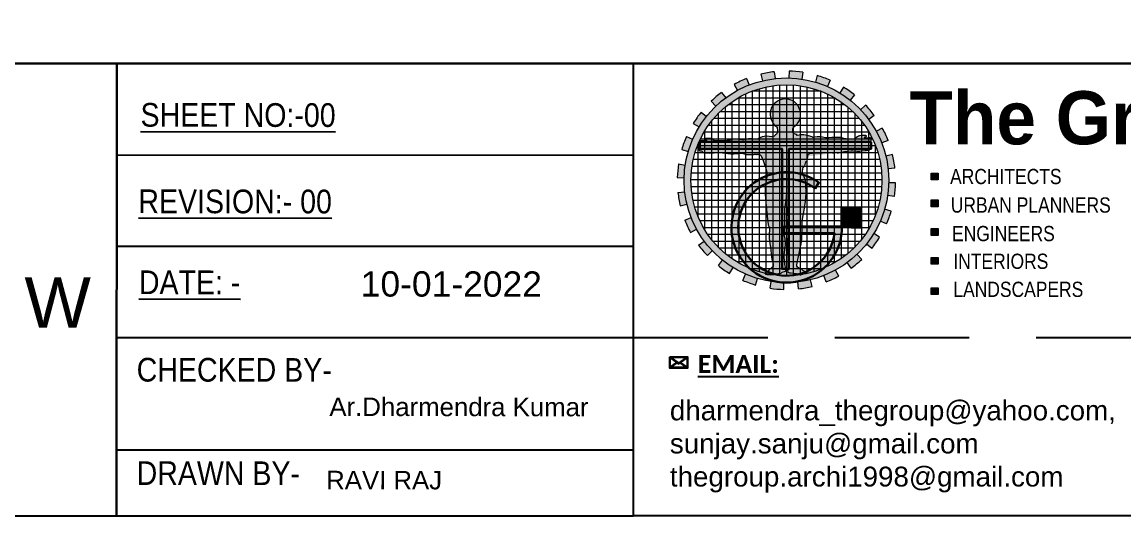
# Model space of a CAD drawing. Header units: inches. Extents: x -13956017 to 293115509, y -946740 to -305538.
# Drawn here: x 1218197.1 to 1218689.6, y -918231.7 to -918010.9 of the extents above; entities that cross this region are included whole.
import ezdxf
from ezdxf.enums import TextEntityAlignment as Align

# ---------------------------------------------------------------- set-up
doc = ezdxf.new("R2010")
doc.units = ezdxf.units.IN
doc.header["$LTSCALE"] = 6
doc.linetypes.add('DASHED', pattern=[0.75, 0.5, -0.25])
for name, color, linetype, lineweight in [('plan', 7, 'Continuous', 5), ('wall', 7, 'Continuous', 30), ('wall high', 7, 'Continuous', 30)]:
    doc.layers.add(name, color=color, linetype=linetype, lineweight=lineweight)
doc.layers.add('S_text', color=7, linetype='Continuous')
doc.layers.add('WAL', color=7, linetype='Continuous')
doc.styles.add('ARI', font='arial.ttf')
doc.styles.add('IQ', font='ARIALN.TTF')
doc.styles.add('style1', font='arial.ttf')
doc.styles.add('style2', font='eurr____.ttf')
doc.styles.add('style4', font='arial.ttf')

# ---------------------------------------------------------------- blocks, each defined once
blk = doc.blocks.new('gdsgdfgdf')
at = {"layer": 'WAL', "lineweight": 0}
h = blk.add_hatch(color=84, dxfattribs=at)
h.dxf.hatch_style = 1
h.paths.add_polyline_path([(471499.5062040053, -182044.5009173773), (471502.5062040053, -182044.5009173773), (471502.5062040053, -182047.5009173773), (471499.5062040053, -182047.5009173773)])
h = blk.add_hatch(color=1, dxfattribs=at)
h.dxf.hatch_style = 1
h.paths.add_polyline_path([(471502.5062040053, -182044.5009173773), (471505.5062040053, -182044.5009173773), (471505.5062040053, -182047.5009173773), (471502.5062040053, -182047.5009173773)])
h = blk.add_hatch(color=2, dxfattribs=at)
h.dxf.hatch_style = 1
h.paths.add_polyline_path([(471502.5062040053, -182050.5009173773), (471499.5062040053, -182050.5009173773), (471499.5062040053, -182047.5009173773), (471502.5062040053, -182047.5009173773)])
h = blk.add_hatch(color=5, dxfattribs=at)
h.dxf.hatch_style = 1
h.paths.add_polyline_path([(471505.5062040053, -182047.5009173773), (471502.5062040053, -182047.5009173773), (471502.5062040053, -182050.5009173773), (471505.5062040053, -182050.5009173773)])
at = {"layer": 'WAL', "color": 84, "lineweight": 0}
blk.add_lwpolyline([(471499.5062040053, -182044.5009173773), (471502.5062040053, -182044.5009173773), (471502.5062040053, -182047.5009173773), (471499.5062040053, -182047.5009173773)], close=True, dxfattribs=at)
at = {"layer": 'WAL', "color": 1, "lineweight": 0}
blk.add_lwpolyline([(471502.5062040053, -182044.5009173773), (471505.5062040053, -182044.5009173773), (471505.5062040053, -182047.5009173773), (471502.5062040053, -182047.5009173773)], close=True, dxfattribs=at)
at = {"layer": 'WAL', "color": 2, "lineweight": 0}
blk.add_lwpolyline([(471502.5062040053, -182050.5009173773), (471499.5062040053, -182050.5009173773), (471499.5062040053, -182047.5009173773), (471502.5062040053, -182047.5009173773)], close=True, dxfattribs=at)
at = {"layer": 'WAL', "color": 5, "lineweight": 0}
blk.add_lwpolyline([(471505.5062040053, -182047.5009173773), (471502.5062040053, -182047.5009173773), (471502.5062040053, -182050.5009173773), (471505.5062040053, -182050.5009173773)], close=True, dxfattribs=at)
blk = doc.blocks.new('dfdsfgdfgh')
at = {"lineweight": 30}
h = blk.add_hatch(color=253, dxfattribs=at)
h.dxf.hatch_style = 1
h.paths.add_polyline_path([(471581.9476676994, -182072.4226424598), (471582.5840225473, -182072.3437486701), (471583.0385856601, -182072.3437486701), (471584.0092027306, -182072.3985571833), (471584.8194744643, -182072.4134472526), (471585.3080502243, -182072.3141136235), (471586.1782629655, -182072.2904636231), (471586.4855077529, -182072.2307219809), (471587.0168506468, -182072.1463328307), (471587.2809094252, -182072.0643376989), (471587.4625754979, -182071.8068718967), (471587.6472993577, -182069.9911779514), (471587.6959726287, -182069.6861582374), (471587.6959726287, -182069.239673797), (471587.6272771343, -182069.1335571157), (471587.509992144, -182069.0706234489), (471587.1283970502, -182069.0706234489), (471586.8010462645, -182069.13529822), (471586.2332070077, -182069.1791557721), (471586.0022606218, -182069.1252674284), (471586.0167965572, -182068.8636898754), (471586.3563370406, -182068.7763857699), (471586.404371672, -182068.7503509356), (471586.4435783688, -182068.6925317628), (471586.4435783688, -182068.6030281185), (471586.4064660468, -182068.5314433397), (471586.3289741782, -182068.4939189141), (471586.2056992758, -182068.4763446423), (471586.0471969887, -182068.4763446423), (471585.9204035366, -182068.5009558774), (471585.2102010323, -182068.5090266215), (471584.7217928222, -182068.5408924579), (471584.4653156808, -182068.6585439554), (471584.1888582034, -182068.8414687286), (471583.8360398198, -182069.0909363327), (471583.5906219481, -182069.3369583008), (471583.3576427214, -182069.3905150957), (471583.1276803653, -182069.3905150957), (471582.758860958, -182069.3989122967), (471582.1212494852, -182069.3989122967), (471581.3217847256, -182069.312165401), (471580.7779174702, -182069.2079893256), (471579.9303658646, -182069.0335705725), (471579.25363147, -182068.9581045819), (471578.4310448123, -182068.9581045819), (471577.7354191568, -182069.0115709939), (471576.9992244136, -182069.0681555824), (471576.1569726235, -182069.0812877129), (471575.3744723001, -182068.9142505167), (471574.7067856048, -182068.8315299247), (471574.056440333, -182068.8315299247), (471573.2935852455, -182068.9326409311), (471573.0235539349, -182069.0119734044), (471572.8083604852, -182068.8630874406), (471571.8372826522, -182068.5508131253), (471570.6908637586, -182068.2934380057), (471569.9306056958, -182068.2999852834), (471569.5537857767, -182068.4431004316), (471569.0812110404, -182068.5009558774), (471568.7247484446, -182068.4143359373), (471569.0404510259, -182068.2634402291), (471568.5503254285, -182068.1460970521), (471568.1089568771, -182067.9484635747), (471568.0097253978, -182067.7544755345), (471567.9548527773, -182067.4634934741), (471567.8822538059, -182066.9715744782), (471567.9365120577, -182066.8002847046, 0.08860094477620148), (471568.1939744616, -182066.2927341696, 3.276365322811492), (471563.9054679094, -182066.316844041, 0.0264193261622608), (471563.9658563627, -182066.476734274), (471564.1002722927, -182067.4924505301), (471563.9834331025, -182067.8425463949), (471563.8272765153, -182068.1202343983), (471563.586674735, -182068.346088275), (471563.2591145118, -182068.5667188387), (471563.3445927226, -182068.6732345231), (471562.9986246111, -182068.7662719658), (471562.4914281925, -182068.8482155078), (471561.9886944586, -182068.7569163498), (471561.4022342478, -182068.6504120119), (471560.7193776501, -182068.7381632053), (471560.1797829192, -182068.8234410442), (471559.5631989697, -182069.0851689246), (471559.0138485796, -182069.4197425674), (471558.4235658505, -182069.3875044361), (471557.6615904004, -182069.3116575789), (471556.7520034124, -182069.3116575789), (471556.1174497269, -182069.3955570436), (471555.5730379339, -182069.5570807428), (471555.0663248879, -182069.60886046), (471554.3956641803, -182069.5024898676), (471553.6770434479, -182069.3885125432), (471553.0426142661, -182069.3885125432), (471552.5874647284, -182069.4906648674), (471552.0005245071, -182069.6223958762), (471551.2372507674, -182069.7937026228), (471550.8294464973, -182069.8321208167), (471550.0912631453, -182069.8302890299), (471549.4006827534, -182069.8285753688), (471548.2557907978, -182069.8499612823), (471548.025078602, -182069.6659904456), (471547.8217148061, -182069.4341877959), (471547.6298281843, -182069.333312564), (471547.395048766, -182069.2702700782), (471546.9016978314, -182069.2702700782), (471546.1518697553, -182069.2702700782), (471545.9706225576, -182069.2384586513), (471545.8917484016, -182069.2542918187), (471545.8429494681, -182069.2888055847), (471545.8226340323, -182069.333457656), (471545.8226340323, -182069.3740652871), (471545.8610867541, -182069.4593612625), (471546.0976385308, -182069.6408675525), (471546.1477228932, -182069.6674232294), (471546.1728294672, -182069.7468658255), (471546.0320296276, -182069.7688425564), (471545.9562132588, -182069.7592120731), (471545.5473075173, -182069.7390261448), (471544.727024672, -182069.8146553639), (471544.4367443207, -182069.9364963937), (471544.2474966113, -182070.2065489292), (471544.1843721539, -182070.4838379295), (471544.2830590958, -182072.2664009244), (471544.489396904, -182072.3324540697), (471544.9999865468, -182072.4251427356), (471545.1474913625, -182072.5811236677), (471545.2113697948, -182072.721971753), (471545.2991659876, -182072.7884239014), (471545.5200387571, -182072.8575239793), (471545.8393471434, -182072.8575239793), (471546.9158139178, -182072.9370525467), (471547.2654069641, -182072.8946856747), (471547.7028578116, -182072.8416713936), (471548.0995126833, -182072.8416713936), (471548.9494937637, -182072.7734250131), (471550.1689225639, -182072.8752796161), (471551.5104459352, -182072.9873323497), (471552.3275946996, -182073.0755972961), (471553.0335246794, -182073.1106188841), (471553.642108117, -182073.0663114063), (471554.1885527083, -182073.0265279024), (471554.6857350941, -182072.9732530075), (471555.0225943415, -182072.9732530075), (471556.2402219793, -182073.235778894), (471556.860115041, -182073.2587397073), (471558.0922776401, -182073.2388076901), (471558.1570609745, -182073.1763818454), (471558.5919672603, -182073.1549213371), (471559.2725250081, -182073.1993426587), (471559.6584764015, -182073.3492408592), (471559.9159169554, -182073.6130181645), (471560.1926257578, -182074.2263765726), (471560.3982095909, -182074.5651106837), (471560.7682856231, -182075.781344601), (471561.0536651373, -182076.4536675215), (471561.3580615749, -182077.7638949198), (471561.3703346113, -182078.827328796), (471561.0769545854, -182080.4198407491), (471560.9659527194, -182081.8038554593), (471560.9758381686, -182083.3859570594), (471561.1332094932, -182085.382731673), (471561.4906355015, -182088.8123263274), (471561.7017484842, -182091.0399604927), (471562.0506713307, -182091.8283361585), (471562.0506713307, -182092.4462105559), (471561.9823109362, -182093.1852186595), (471561.9506858763, -182094.3895006211), (471562.1465936978, -182095.759060538), (471562.2675263419, -182096.6044811078), (471562.387865678, -182097.5757578095), (471562.4736978691, -182098.2685222054), (471562.534471916, -182098.8775960228), (471562.534471916, -182099.1364946086), (471562.6582913559, -182099.6401997173), (471562.839329116, -182100.3809670617), (471562.9779767297, -182101.0218566819), (471562.9779767297, -182101.530243601), (471562.8917722618, -182101.6103680804), (471562.6966184152, -182101.6915833426), (471561.8966928932, -182102.4099158323), (471561.5834163064, -182102.7645388831), (471561.4193010948, -182102.8405489688), (471561.1862390639, -182102.8904424896), (471561.0707552359, -182102.9692274603), (471560.9944781046, -182103.0782822552), (471560.9615545323, -182103.1783594809), (471560.9609681073, -182103.2850383939), (471561.0495182751, -182103.4045035417), (471561.2121674243, -182103.4714091027), (471561.4442241553, -182103.5144107522), (471561.8078914005, -182103.5144107522), (471562.3104156969, -182103.5867391277), (471562.6356302202, -182103.5132681525), (471563.1350548419, -182103.5132681525), (471563.5106181361, -182103.3663262021), (471564.9470826789, -182103.1497944881), (471565.1967324649, -182102.9208958361), (471565.4786768979, -182102.8498892681), (471565.834973033, -182102.7601575237), (471566.0678664246, -182102.6644616574), (471566.1608147795, -182102.5159236946), (471566.1649197542, -182102.1406794395), (471566.0722646118, -182101.6947572307), (471565.9107045375, -182100.9733778084), (471565.8068654335, -182099.994677676), (471565.7087649165, -182099.2154428079), (471565.7087649165, -182098.5727576738), (471565.9367166728, -182097.2731683869), (471566.0665260247, -182095.9770794452), (471565.9653677205, -182094.5101083686), (471565.7309234022, -182093.5745912508), (471565.6936016427, -182092.8597409697), (471565.6938948552, -182092.1700460188), (471565.7958071344, -182091.3869118025), (471565.8798485886, -182090.7411040659), (471565.9400676726, -182090.0771479373), (471565.9400676726, -182089.52737611), (471565.8752258279, -182088.0734270428), (471565.8940333138, -182087.0589435892), (471566.0601172377, -182085.9189192592), (471566.1798211936, -182085.097253809), (471566.3388761812, -182083.4281987481), (471566.2879852191, -182084.0402676922), (471566.22706379, -182084.7729737219), (471566.1798211936, -182085.097253809), (471566.3361558401, -182086.2838257074), (471566.4549804807, -182087.1856985966), (471566.6731826375, -182088.3291517406), (471566.7339195076, -182089.2935421718), (471566.6992785479, -182089.9085510017), (471566.6639107544, -182090.5364638959), (471566.6320392147, -182091.1023049841), (471566.6453693399, -182091.724305175), (471566.7299401954, -182092.3857978632), (471566.7854830159, -182093.0155153973), (471566.7369354073, -182094.0449977392), (471566.5893657569, -182095.1147431186), (471566.4962917395, -182096.5633781903), (471566.5316447866, -182097.2570087624), (471566.6937075109, -182098.2996582058), (471566.8463874359, -182099.5653866408), (471566.7753043542, -182100.3928646079), (471566.7168294089, -182101.4377992507), (471566.7077956287, -182102.2033507582), (471566.6786280121, -182102.3133026788), (471566.6237972791, -182102.4150303263), (471566.6096811927, -182102.6981955537), (471566.6987340105, -182102.8667743527), (471567.0578355186, -182103.0646798777), (471567.4819045339, -182103.1071737051), (471568.7585522902, -182103.2541156556), (471569.0824264137, -182103.4935537733), (471569.4165629738, -182103.5571040812), (471569.5839035226, -182103.5571040812), (471569.7648993953, -182103.6280178094), (471569.9578332045, -182103.6351817283), (471570.1319176402, -182103.5627445338), (471570.3277416867, -182103.4214974453), (471570.6106079511, -182103.3092143529), (471570.8825834663, -182103.0882936051), (471570.958734935, -182102.9361646147), (471570.9006788648, -182102.7514624642), (471570.5657464422, -182102.6256676766), (471570.4541952711, -182102.5837709986), (471570.3868449444, -182102.3988525653), (471570.3065466135, -182102.2682697409), (471569.9016201841, -182102.1949257212), (471569.6080726081, -182102.0190379113), (471569.1327332971, -182101.6889535496), (471568.9666074857, -182101.4515829932), (471568.9408047877, -182101.0693017748), (471569.0256688558, -182100.6896322129), (471569.2794651975, -182099.3963907022), (471569.4859249364, -182098.3443570016), (471569.7118619576, -182097.1930751011), (471570.0333563608, -182095.7795729233), (471570.1905601355, -182094.6094782707), (471570.2743770161, -182091.7872751148), (471570.28685949, -182090.3147542682), (471570.4674364878, -182089.0895427817), (471570.6507492731, -182087.8457690285), (471571.0706164384, -182085.1310151425), (471571.2896042704, -182083.0136509178), (471571.1594598186, -182080.7895896437), (471571.1023155547, -182079.8130413344), (471570.769194013, -182078.8943794491), (471570.4595545311, -182078.0404749288), (471570.3533349471, -182077.4705994031), (471570.5130519715, -182076.4564786796), (471570.9134126637, -182076.1658928823), (471571.1841315541, -182075.110094474), (471571.545746312, -182074.8366836069), (471571.6746341389, -182073.8838824014), (471571.7312660536, -182073.4652318757), (471571.8672328481, -182073.2147179723), (471572.1280695043, -182073.0286430035), (471572.5478627799, -182072.9550213803), (471572.8869001772, -182072.9550213803), (471573.9032165065, -182072.8859394389), (471574.2804127772, -182072.8859394389), (471575.2893987946, -182072.8859394389), (471575.7344534456, -182072.7709177344), (471576.1290755508, -182072.8095666231), (471576.7364442511, -182072.7914119832), (471577.2275427776, -182072.7767327334), (471577.4947336015, -182072.7454359471), (471577.8761192578, -182072.8205754807), (471578.2990154232, -182072.8205754807), (471578.6605882935, -182072.7702285472), (471579.0838614464, -182072.8191789699), (471579.4648701152, -182072.8191789699), (471579.8902376429, -182072.7826883251), (471580.3156051705, -182072.691461713), (471580.5983876599, -182072.6271315355), (471580.9281679292, -182072.5521098349), (471581.2730276797, -182072.5353608284), (471581.6221599635, -182072.5353608284)])
at = {"layer": 'WAL', "lineweight": 20}
for points in [[(471563.9658563627, -182066.476734274), (471564.0786433822, -182067.3290113015), (471564.0786433822, -182067.5572591966), (471563.9834331025, -182067.8425463949), (471563.8272765153, -182068.1202343983), (471563.586674735, -182068.346088275), (471563.2591145118, -182068.5667188387), (471563.3445927226, -182068.6732345231), (471562.9986246111, -182068.7662719658), (471562.4914281925, -182068.8482155078), (471561.9886944586, -182068.7569163498), (471561.4022342478, -182068.6504120119), (471560.7193776501, -182068.7381632053), (471560.1797829192, -182068.8234410442), (471559.5631989697, -182069.0851689246), (471559.1575185654, -182069.3322425103), (471558.9349702962, -182069.4154346513), (471558.4235658505, -182069.3875044361), (471557.6615904004, -182069.3116575789), (471556.7520034124, -182069.3116575789), (471556.1174497269, -182069.3955570436), (471555.5730379339, -182069.5570807428), (471555.0663248879, -182069.60886046), (471554.3956641803, -182069.5024898676), (471553.6770434479, -182069.3885125432), (471553.0426142661, -182069.3885125432), (471552.5874647284, -182069.4906648674), (471552.0005245071, -182069.6223958762), (471551.3563555834, -182069.7669711141), (471551.1601901702, -182069.8009623039), (471550.8294464973, -182069.8321208167), (471550.0912631453, -182069.8302890299), (471549.4006827534, -182069.8285753688), (471548.3991758338, -182069.8472829335), (471548.2129021366, -182069.8157616906), (471548.025078602, -182069.6659904456), (471547.8217148061, -182069.4341877959), (471547.6298281843, -182069.333312564), (471547.395048766, -182069.2702700782), (471546.9016978314, -182069.2702700782), (471546.1518697553, -182069.2702700782), (471545.9706225576, -182069.2384586513), (471545.8917484016, -182069.2542918187), (471545.8429494681, -182069.2888055847), (471545.8226340323, -182069.333457656), (471545.8226340323, -182069.3740652871), (471545.8610867541, -182069.4593612625), (471545.9732195824, -182069.5454008346), (471546.0976385308, -182069.6408675525), (471546.1477228932, -182069.6674232294), (471546.1592838422, -182069.7040045568), (471546.1503199179, -182069.7283981538), (471546.1284546448, -182069.748293898), (471546.0937299101, -182069.7592120731), (471546.0320296276, -182069.7688425564), (471545.9562132588, -182069.7592120731), (471545.5473075173, -182069.7390261448), (471544.727024672, -182069.8146553639), (471544.4367443207, -182069.9364963937), (471544.2474966113, -182070.2065489292), (471544.1843721539, -182070.4838379295), (471544.2830590958, -182072.2664009244), (471544.489396904, -182072.3324540697), (471544.8095011527, -182072.3905634266), (471545.0117758737, -182072.4376095163), (471545.1474913625, -182072.5811236677), (471545.2113697948, -182072.721971753), (471545.2991659876, -182072.7884239014), (471545.5200387571, -182072.8575239793), (471545.8393471434, -182072.8575239793), (471546.9158139178, -182072.9370525467), (471547.2654069641, -182072.8946856747), (471547.7028578116, -182072.8416713936), (471548.0995126833, -182072.8416713936), (471548.9494937637, -182072.7734250131), (471550.1689225639, -182072.8752796161), (471551.5104459352, -182072.9873323497), (471552.3275946996, -182073.0755972961), (471553.0335246794, -182073.1106188841), (471553.642108117, -182073.0663114063), (471554.1885527083, -182073.0265279024), (471554.6857350941, -182072.9732530075), (471555.0225943415, -182072.9732530075), (471556.2402219793, -182073.235778894), (471556.860115041, -182073.2587397073), (471558.0922776401, -182073.2388076901), (471558.1570609745, -182073.1763818454), (471558.5919672603, -182073.1549213371), (471559.2725250081, -182073.1993426587), (471559.6584764015, -182073.3492408592), (471559.9159169554, -182073.6130181645), (471560.1926257578, -182074.2263765726), (471560.3982095909, -182074.5651106837), (471560.7682856231, -182075.781344601), (471561.0536651373, -182076.4536675215), (471561.3580615749, -182077.7638949198)], [(471561.3580615749, -182078.8939487277), (471561.3580615749, -182077.7638949198), (471561.3703346113, -182078.827328796), (471561.0769545854, -182080.4198407491), (471560.9659527194, -182081.8038554593), (471560.9758381686, -182083.3859570594), (471561.1332094932, -182085.382731673), (471561.4906355015, -182088.8123263274), (471561.7017484842, -182091.0399604927), (471562.0506713307, -182091.8283361585), (471562.0506713307, -182092.4462105559), (471561.9823109362, -182093.1852186595), (471561.9506858763, -182094.3895006211), (471562.1465936978, -182095.759060538), (471562.2675263419, -182096.6044811078), (471562.387865678, -182097.5757578095), (471562.4736978691, -182098.2685222054), (471562.534471916, -182098.8775960228), (471562.534471916, -182099.1364946086), (471562.6582913559, -182099.6401997173), (471562.839329116, -182100.3809670617), (471562.9779767297, -182101.0218566819), (471562.9779767297, -182101.3152146243), (471562.9591692438, -182101.5477245977), (471562.8917722618, -182101.6103680804), (471562.6966184152, -182101.6915833426), (471561.8966928932, -182102.4099158323), (471561.5834163064, -182102.7645388831), (471561.4193010948, -182102.8405489688), (471561.1862390639, -182102.8904424896), (471561.0707552359, -182102.9692274603), (471560.9944781046, -182103.0782822552), (471560.9615545323, -182103.1783594809), (471560.9609681073, -182103.2850383939), (471561.0495182751, -182103.4045035417), (471561.2121674243, -182103.4714091027), (471561.4442241553, -182103.5144107522), (471561.8078914005, -182103.5144107522), (471562.3104156969, -182103.5867391277), (471562.6356302202, -182103.5132681525), (471563.1350548419, -182103.5132681525), (471563.5106181361, -182103.3663262021), (471564.9470826789, -182103.1497944881), (471565.1967324649, -182102.9208958361), (471565.4786768979, -182102.8498892681), (471565.834973033, -182102.7601575237), (471566.0678664246, -182102.6644616574), (471566.1608147795, -182102.5159236946), (471566.1649197542, -182102.1406794395), (471566.0722646118, -182101.6947572307), (471565.9107045375, -182100.9733778084), (471565.8068654335, -182099.994677676), (471565.7087649165, -182099.2154428079), (471565.7087649165, -182098.5727576738), (471565.9367166728, -182097.2731683869), (471566.0665260247, -182095.9770794452), (471565.9653677205, -182094.5101083686), (471565.7309234022, -182093.5745912508), (471565.6936016427, -182092.8597409697), (471565.6938948552, -182092.1700460188), (471565.7958071344, -182091.3869118025), (471565.8798485886, -182090.7411040659), (471565.9400676726, -182090.0771479373), (471565.9400676726, -182089.52737611), (471565.8752258279, -182088.0734270428), (471565.8940333138, -182087.0589435892), (471566.0601172377, -182085.9189192592), (471566.22706379, -182084.7729737219), (471566.2879852191, -182084.0402676922), (471566.3388761812, -182083.4281987481), (471566.1798211936, -182085.097253809), (471566.3361558401, -182086.2838257074), (471566.4549804807, -182087.1856985966), (471566.6731826375, -182088.3291517406), (471566.7339195076, -182089.2935421718), (471566.6992785479, -182089.9085510017), (471566.6639107544, -182090.5364638959), (471566.6320392147, -182091.1023049841), (471566.6453693399, -182091.724305175), (471566.7299401954, -182092.3857978632), (471566.7854830159, -182093.0155153973), (471566.7369354073, -182094.0449977392), (471566.5893657569, -182095.1147431186), (471566.4962917395, -182096.5633781903), (471566.5316447866, -182097.2570087624), (471566.6937075109, -182098.2996582058), (471566.8463874359, -182099.5653866408), (471566.7753043542, -182100.3928646079), (471566.7168294089, -182101.4377992507), (471566.7097923096, -182102.0341456186), (471566.7032997476, -182102.2202986894), (471566.6786280121, -182102.3133026788), (471566.6237972791, -182102.4150303263), (471566.6096811927, -182102.6981955537), (471566.6987340105, -182102.8667743527), (471567.0578355186, -182103.0646798777), (471567.4819045339, -182103.1071737051), (471568.7585522902, -182103.2541156556), (471569.0824264137, -182103.4935537733), (471569.4165629738, -182103.5571040812), (471569.5839035226, -182103.5571040812), (471569.7648993953, -182103.6280178094), (471569.9578332045, -182103.6351817283), (471570.1319176402, -182103.5627445338), (471570.3277416867, -182103.4214974453), (471570.6106079511, -182103.3092143529), (471570.8825834663, -182103.0882936051), (471570.958734935, -182102.9361646147), (471570.9006788648, -182102.7514624642), (471570.5657464422, -182102.6256676766), (471570.4541952711, -182102.5837709986), (471570.3868449444, -182102.3988525653), (471570.3065466135, -182102.2682697409), (471569.9016201841, -182102.1949257212), (471569.6080726081, -182102.0190379113), (471569.1327332971, -182101.6889535496), (471568.9666074857, -182101.4515829932), (471568.9408047877, -182101.0693017748), (471569.0256688558, -182100.6896322129), (471569.2794651975, -182099.3963907022), (471569.4859249364, -182098.3443570016), (471569.7118619576, -182097.1930751011), (471570.0333563608, -182095.7795729233), (471570.1905601355, -182094.6094782707), (471570.2743770161, -182091.7872751148), (471570.28685949, -182090.3147542682), (471570.4674364878, -182089.0895427817), (471570.6507492731, -182087.8457690285), (471571.0706164384, -182085.1310151425), (471571.2896042704, -182083.0136509178), (471571.1594598186, -182080.7895896437), (471571.1023155547, -182079.8130413344), (471570.769194013, -182078.8943794491), (471570.4595545311, -182078.0404749288), (471570.3533349471, -182077.4705994031), (471570.5130519715, -182076.4564786796), (471570.9134126637, -182076.1658928823), (471571.1841315541, -182075.110094474), (471571.545746312, -182074.8366836069), (471571.6746341389, -182073.8838824014), (471571.7312660536, -182073.4652318757), (471571.8672328481, -182073.2147179723), (471572.0099854365, -182073.1128815058), (471572.2139356573, -182073.0135841497), (471572.5478627799, -182072.9550213803), (471572.8869001772, -182072.9550213803), (471573.9032165065, -182072.8859394389), (471574.2804127772, -182072.8859394389), (471575.2893987946, -182072.8859394389), (471575.7344534456, -182072.7709177344), (471576.1290755508, -182072.8095666231), (471576.7364442511, -182072.7914119832), (471577.2275427776, -182072.7767327334), (471577.4947336015, -182072.7454359471), (471577.8761192578, -182072.8205754807), (471578.2990154232, -182072.8205754807), (471578.6605882935, -182072.7702285472), (471579.0838614464, -182072.8191789699), (471579.4648701152, -182072.8191789699), (471579.8902376429, -182072.7826883251), (471580.3156051705, -182072.691461713), (471580.5983876599, -182072.6271315355), (471580.9281679292, -182072.5521098349), (471581.2730276797, -182072.5353608284), (471581.6221599635, -182072.5353608284), (471581.9476676994, -182072.4226424598), (471582.5840225473, -182072.3437486701), (471583.0385856601, -182072.3437486701), (471584.0092027306, -182072.3985571833), (471584.8194744643, -182072.4134472526), (471585.3080502243, -182072.3141136235), (471586.1782629655, -182072.2904636231), (471586.4855077529, -182072.2307219809), (471587.0168506468, -182072.1463328307), (471587.2809094252, -182072.0643376989), (471587.4625754979, -182071.8068718967), (471587.6472993577, -182069.9911779514), (471587.6959726287, -182069.6861582374), (471587.6959726287, -182069.239673797), (471587.6272771343, -182069.1335571157), (471587.509992144, -182069.0706234489), (471587.3367035707, -182069.0706234489), (471587.1283970502, -182069.0706234489), (471586.8010462645, -182069.13529822), (471586.4387194192, -182069.1632828447), (471586.1569422298, -182069.1613603754), (471586.0342118648, -182069.1327228365), (471586.0055189296, -182069.0666334181), (471586.0096239043, -182068.9927634399), (471586.0364737896, -182068.9251505552), (471586.1042058716, -182068.8412148175), (471586.1858864899, -182068.8202127466), (471586.3399905898, -182068.7852455681), (471586.404371672, -182068.7503509356), (471586.4435783688, -182068.6925317628), (471586.4435783688, -182068.6030281185), (471586.4064660468, -182068.5314433397), (471586.3289741782, -182068.4939189141), (471586.2056992758, -182068.4763446423), (471586.0471969887, -182068.4763446423), (471585.9204035366, -182068.5009558774), (471585.2102010323, -182068.5090266215), (471584.7217928222, -182068.5408924579), (471584.4653156808, -182068.6585439554), (471584.1888582034, -182068.8414687286), (471583.8360398198, -182069.0909363327), (471583.6468339977, -182069.2806078851), (471583.52766407, -182069.3514309309), (471583.3576427214, -182069.3905150957), (471583.1276803653, -182069.3905150957), (471582.758860958, -182069.3989122967), (471582.1212494852, -182069.3989122967), (471581.3217847256, -182069.312165401), (471580.7779174702, -182069.2079893256), (471579.9303658646, -182069.0335705725), (471579.25363147, -182068.9581045819), (471578.4310448123, -182068.9581045819), (471577.7354191568, -182069.0115709939), (471576.9992244136, -182069.0681555824), (471576.1569726235, -182069.0812877129), (471575.3744723001, -182068.9142505167), (471574.7067856048, -182068.8315299247), (471574.056440333, -182068.8315299247), (471573.2935852455, -182068.9326409311), (471573.121720847, -182068.9831329565), (471572.9413951743, -182068.9551301953), (471572.8083604852, -182068.8630874406), (471571.8372826522, -182068.5508131253), (471570.6908637586, -182068.2934380057), (471569.9306056958, -182068.2999852834), (471569.5537857767, -182068.4431004316), (471569.0812110404, -182068.5009558774), (471568.7247484446, -182068.4143359373), (471569.0404510259, -182068.2634402291), (471568.5503254285, -182068.1460970521), (471568.1089568771, -182067.9484635747), (471568.0097253978, -182067.7544755345), (471567.9548527773, -182067.4634934741), (471567.9034987065, -182067.1155265201), (471567.8947023322, -182066.9322752898), (471567.9365120577, -182066.8002847046)]]:
    blk.add_lwpolyline(points, dxfattribs=at)
for centre, radius, start, end in [((471566.0318126801, -182063.1193410591), 3.839969713847999, 304.2681957979038, 236.3760281540242), ((471565.4476105452, -182065.825745985), 1.618450249428861, 197.6641684300503, 203.7176238412362), ((471566.6443605596, -182065.825745985), 1.618450249428861, 322.9764563705274, 343.2294115502353), ((471566.6443605596, -182065.825745985), 1.618450249428861, 0, 1.388026431714661)]:
    blk.add_arc(centre, radius, start, end, dxfattribs=at)
blk = doc.blocks.new('SGFDSFHG')
at = {"layer": 'WAL', "lineweight": 30}
h = blk.add_hatch(color=7, dxfattribs=at)
h.dxf.hatch_style = 1
edge = h.paths.add_edge_path()
edge.add_line((471450.7017692081, -182084.9907851693), (471442.2502040053, -182084.9907851693))
edge.add_line((471442.2502040053, -182084.9907851693), (471442.2502040053, -182086.0075851693))
edge.add_line((471442.2502040053, -182086.0075851693), (471449.6342735454, -182086.0075851693))
edge.add_arc((471442.6074838855, -182085.1418145879), 7.079924549287327, 53.80292544137927, 352.97598879250586, ccw=False)
edge.add_line((471446.7886357363, -182079.4283829725), (471447.3463375932, -182078.577910254))
edge.add_arc((471442.6067395571, -182085.142101923), 8.096443775555326, 54.16927181912426, 361.0708795598626)
at = {"layer": 'WAL', "color": 0, "lineweight": 30}
blk.add_lwpolyline([(471450.7017692081, -182084.9907851693), (471442.2502040053, -182084.9907851693), (471442.2502040053, -182086.0075851693), (471449.6342735454, -182086.0075851693, -3.678902449736991), (471446.7886357363, -182079.4283829725), (471447.3463375932, -182078.577910254, 4.23869067050233)], format="xyb", close=True, dxfattribs=at)
blk = doc.blocks.new('SDSDFSD')
at = {"layer": 'WAL', "lineweight": 0}
h = blk.add_hatch(color=253, dxfattribs=at)
h.dxf.hatch_style = 1
h.paths.add_polyline_path([(171607.8177025075, -83493.25996127565, 0.03128057732856385), (171604.8554043142, -83493.78229437202), (171605.2086320909, -83495.24422485953, -0.03128057732857552), (171607.9857866472, -83494.75453758163)])
h = blk.add_hatch(color=253, dxfattribs=at)
h.dxf.hatch_style = 1
h.paths.add_polyline_path([(171614.0985367566, -83493.37873049412, 0.03128057732856385), (171611.1019866732, -83493.11656633216), (171611.0648030524, -83494.6201048221, -0.03128057732857552), (171613.8740687556, -83494.865883724)])
h = blk.add_hatch(color=253, dxfattribs=at)
h.dxf.hatch_style = 1
h.paths.add_polyline_path([(171620.1346170326, -83495.11905227251, 0.03128057732856385), (171617.3080249954, -83494.09025690654), (171616.8829639797, -83495.53293973563, -0.03128057732857552), (171619.5328940145, -83496.49743539118)])
h = blk.add_hatch(color=253, dxfattribs=at)
h.dxf.hatch_style = 1
edge = h.paths.add_edge_path()
edge.add_arc((171610.5070487347, -83517.17318217603), 22.55997313320125, 0, 360)
edge = h.paths.add_edge_path(flags=17)
edge.add_arc((171610.5070487347, -83517.17318217603), 21.05597492426465, 0, 360)
h = blk.add_hatch(color=253, dxfattribs=at)
h.dxf.hatch_style = 1
h.paths.add_polyline_path([(171601.7201427601, -83494.77083854289, 0.03128057732856385), (171598.9939721831, -83496.0420727603), (171599.713539468, -83497.3627670985, -0.03128057732857552), (171602.2693243839, -83496.17098501972)])
h = blk.add_hatch(color=253, dxfattribs=at)
h.dxf.hatch_style = 1
h.paths.add_polyline_path([(171596.2213961341, -83497.80839850697, 0.03128057732856385), (171593.9171371933, -83499.74190133435), (171594.954006665, -83500.83135638673, -0.03128057732857552), (171597.1142494219, -83499.01869748607)])
h = blk.add_hatch(color=253, dxfattribs=at)
h.dxf.hatch_style = 1
h.paths.add_polyline_path([(171625.5145944399, -83498.36232655741, 0.03128057732856385), (171623.050588025, -83496.63701069153), (171622.26661682, -83497.92052140906, -0.03128057732857552), (171624.5766228339, -83499.53800503333)])
h = blk.add_hatch(color=253, dxfattribs=at)
h.dxf.hatch_style = 1
h.paths.add_polyline_path([(171629.8718324091, -83502.88752956624, 0.03128057732856385), (171627.9383295819, -83500.58327062549), (171626.8488745294, -83501.62014009713, -0.03128057732857552), (171628.66153343, -83503.78038285415)])
h = blk.add_hatch(color=253, dxfattribs=at)
h.dxf.hatch_style = 1
h.paths.add_polyline_path([(171591.6961931254, -83502.16563647613, 0.03128057732856385), (171589.9708772594, -83504.62964289103), (171591.254387977, -83505.41361409616, -0.03128057732857552), (171592.8718716013, -83503.10360808217)])
h = blk.add_hatch(color=253, dxfattribs=at)
h.dxf.hatch_style = 1
h.paths.add_polyline_path([(171632.9093923734, -83508.38627619213, 0.03128057732856385), (171631.6381581559, -83505.6601056153), (171630.3174638176, -83506.37967290016, -0.03128057732857552), (171631.5092458965, -83508.93545781597)])
h = blk.add_hatch(color=253, dxfattribs=at)
h.dxf.hatch_style = 1
h.paths.add_polyline_path([(171588.4529188404, -83507.54561388353, 0.03128057732856385), (171587.4241234744, -83510.37220592069), (171588.8668063035, -83510.79726693653, -0.03128057732857552), (171589.8313019591, -83508.14733690165)])
at = {"layer": 'WAL', "lineweight": 30}
h = blk.add_hatch(color=1, dxfattribs=at)
h.dxf.hatch_style = 1
h.paths.add_polyline_path([(171629.1847616785, -83508.71726446951), (171591.4006416979, -83508.71726446951), (171591.4006416979, -83510.22126267846), (171608.0406446548, -83512.22239572543), (171609.5446428641, -83538.43914832016), (171611.048641073, -83538.43914832016), (171612.5526392819, -83512.22239572543), (171629.1926422392, -83510.22126267846)])
at = {"layer": 'WAL', "lineweight": 0}
h = blk.add_hatch(color=253, dxfattribs=at)
h.dxf.hatch_style = 1
h.paths.add_polyline_path([(171634.4202696405, -83514.48383593967, 0.03128057732856385), (171633.8979365443, -83511.52153774636), (171632.4360060567, -83511.87476552303, -0.03128057732857552), (171632.9256933344, -83514.65192007928)])
h = blk.add_hatch(color=253, dxfattribs=at)
h.dxf.hatch_style = 1
h.paths.add_polyline_path([(171586.712597062, -83513.5816941596, 0.03128057732856385), (171586.4504329, -83516.57824424292), (171587.9539713899, -83516.61542786364, -0.03128057732857552), (171588.1997502919, -83513.8061621605)])
h = blk.add_hatch(color=253, dxfattribs=at)
h.dxf.hatch_style = 1
h.paths.add_polyline_path([(171634.301500422, -83520.76467018871, 0.03128057732856385), (171634.563664584, -83517.7681201054), (171633.0601260941, -83517.73093648473, -0.03128057732857552), (171632.8143471921, -83520.54020218784)])
h = blk.add_hatch(color=253, dxfattribs=at)
h.dxf.hatch_style = 1
h.paths.add_polyline_path([(171586.5938278435, -83519.86252840863, 0.03128057732856385), (171587.1161609399, -83522.82482660197), (171588.5780914275, -83522.47159882527, -0.03128057732857552), (171588.0884041496, -83519.69444426903)])
h = blk.add_hatch(color=253, dxfattribs=at)
h.dxf.hatch_style = 1
h.paths.add_polyline_path([(171588.1047051107, -83525.96008815616, 0.03128057732856385), (171589.3759393283, -83528.68625873301), (171590.6966336664, -83527.9666914482, -0.03128057732857552), (171589.5048515875, -83525.41090653234)])
h = blk.add_hatch(color=253, dxfattribs=at)
h.dxf.hatch_style = 1
h.paths.add_polyline_path([(171632.5611786436, -83526.80075046475, 0.03128057732856385), (171633.5899740095, -83523.97415842762), (171632.1472911805, -83523.54909741177, -0.03128057732857552), (171631.1827955249, -83526.19902744665)])
h = blk.add_hatch(color=253, dxfattribs=at)
h.dxf.hatch_style = 1
h.paths.add_polyline_path([(171629.3179043587, -83532.18072787218, 0.03128057732856385), (171631.0432202246, -83529.71672145728), (171629.759709507, -83528.93275025213, -0.03128057732857552), (171628.1422258828, -83531.24275626615)])
h = blk.add_hatch(color=253, dxfattribs=at)
h.dxf.hatch_style = 1
h.paths.add_polyline_path([(171591.1422650749, -83531.45883478205, 0.03128057732856385), (171593.0757679022, -83533.76309372288), (171594.1652229546, -83532.72622425121, -0.03128057732857552), (171592.352564054, -83530.56598149416)])
h = blk.add_hatch(color=253, dxfattribs=at)
h.dxf.hatch_style = 1
h.paths.add_polyline_path([(171595.4995030441, -83535.9840377909, 0.03128057732856385), (171597.963509459, -83537.70935365681), (171598.747480664, -83536.42584293926, -0.03128057732857552), (171596.4374746501, -83534.80835931496)])
h = blk.add_hatch(color=253, dxfattribs=at)
h.dxf.hatch_style = 1
h.paths.add_polyline_path([(171624.7927013499, -83536.53796584136, 0.03128057732856385), (171627.0969602908, -83534.604463014), (171626.0600908191, -83533.5150079616, -0.03128057732857552), (171623.8998480621, -83535.32766686223)])
h = blk.add_hatch(color=253, dxfattribs=at)
h.dxf.hatch_style = 1
h.paths.add_polyline_path([(171619.293954724, -83539.57552580546, 0.03128057732856385), (171622.0201253009, -83538.30429158807), (171621.3005580161, -83536.9835972498, -0.03128057732857552), (171618.7447731003, -83538.17537932859)])
h = blk.add_hatch(color=253, dxfattribs=at)
h.dxf.hatch_style = 1
h.paths.add_polyline_path([(171600.8794804514, -83539.22731207586, 0.03128057732856385), (171603.7060724886, -83540.25610744176), (171604.1311335044, -83538.81342461272, -0.03128057732857552), (171601.4812034696, -83537.84892895713)])
h = blk.add_hatch(color=253, dxfattribs=at)
h.dxf.hatch_style = 1
h.paths.add_polyline_path([(171606.9155607275, -83540.96763385418, 0.03128057732856385), (171609.9121108108, -83541.22979801615), (171609.9492944316, -83539.72625952623, -0.03128057732857552), (171607.1400287285, -83539.48048062432)])
h = blk.add_hatch(color=253, dxfattribs=at)
h.dxf.hatch_style = 1
h.paths.add_polyline_path([(171613.1963949765, -83541.08640307265, 0.03128057732856385), (171616.1586931699, -83540.56406997627), (171615.8054653931, -83539.10213948882, -0.03128057732857552), (171613.0283108368, -83539.59182676669)])
at = {"layer": 'WAL', "color": 18, "lineweight": 0}
for p, q in [((171604.8554043142, -83493.78229437213), (171605.2086320909, -83495.24422485962)), ((171607.8177025075, -83493.25996127573), (171607.9857866472, -83494.75453758177)), ((171611.1019866732, -83493.11656633226), (171611.0648030524, -83494.6201048222)), ((171614.0985367566, -83493.37873049425), (171613.8740687556, -83494.86588372411)), ((171617.3080249954, -83494.09025690665), (171616.8829639797, -83495.53293973571)), ((171598.9939721831, -83496.04207276039), (171599.713539468, -83497.36276709862)), ((171601.7201427601, -83494.77083854297), (171602.2693243839, -83496.17098501981)), ((171620.1346170326, -83495.11905227258), (171619.5328940145, -83496.49743539133)), ((171596.2213961341, -83497.80839850706), (171597.1142494219, -83499.01869748616)), ((171623.050588025, -83496.63701069163), (171622.26661682, -83497.92052140913)), ((171625.5145944399, -83498.36232655754), (171624.5766228339, -83499.53800503345)), ((171593.9171371933, -83499.74190133442), (171594.954006665, -83500.83135638681)), ((171627.9383295819, -83500.58327062556), (171626.8488745294, -83501.62014009722)), ((171591.6961931254, -83502.16563647627), (171592.8718716013, -83503.1036080823)), ((171629.8718324091, -83502.88752956639), (171628.66153343, -83503.78038285425)), ((171589.9708772594, -83504.62964289114), (171591.254387977, -83505.41361409627)), ((171631.6381581559, -83505.66010561542), (171630.3174638176, -83506.37967290025)), ((171588.4529188404, -83507.54561388363), (171589.8313019591, -83508.14733690178)), ((171632.9093923734, -83508.38627619225), (171631.5092458965, -83508.93545781607)), ((171587.4241234744, -83510.37220592082), (171588.8668063035, -83510.79726693663)), ((171633.8979365443, -83511.52153774645), (171632.4360060567, -83511.87476552316)), ((171586.712597062, -83513.58169415971), (171588.1997502919, -83513.80616216057)), ((171634.4202696405, -83514.48383593975), (171632.9256933344, -83514.65192007941)), ((171586.4504329, -83516.57824424304), (171587.9539713899, -83516.61542786373)), ((171634.563664584, -83517.76812010551), (171633.0601260941, -83517.7309364848)), ((171586.5938278435, -83519.86252840875), (171588.0884041496, -83519.69444426912)), ((171634.301500422, -83520.7646701888), (171632.8143471921, -83520.54020218793)), ((171587.1161609399, -83522.82482660207), (171588.5780914275, -83522.47159882537)), ((171588.1047051107, -83525.96008815625), (171589.5048515875, -83525.41090653246)), ((171633.5899740095, -83523.9741584277), (171632.1472911805, -83523.54909741187)), ((171589.3759393283, -83528.68625873316), (171590.6966336664, -83527.96669144828)), ((171632.5611786436, -83526.8007504649), (171631.1827955249, -83526.19902744675)), ((171631.0432202246, -83529.71672145743), (171629.759709507, -83528.93275025224)), ((171591.1422650749, -83531.45883478217), (171592.352564054, -83530.5659814943)), ((171593.0757679022, -83533.76309372298), (171594.1652229546, -83532.7262242513)), ((171629.3179043587, -83532.1807278723), (171628.1422258828, -83531.24275626623)), ((171595.4995030441, -83535.98403779099), (171596.4374746501, -83534.80835931507)), ((171624.7927013499, -83536.53796584146), (171623.8998480621, -83535.32766686237)), ((171627.0969602908, -83534.60446301408), (171626.0600908191, -83533.51500796169)), ((171597.963509459, -83537.70935365689), (171598.747480664, -83536.42584293935)), ((171622.0201253009, -83538.30429158814), (171621.3005580161, -83536.9835972499)), ((171600.8794804514, -83539.22731207596), (171601.4812034696, -83537.84892895725)), ((171603.7060724886, -83540.25610744192), (171604.1311335044, -83538.8134246128)), ((171606.9155607275, -83540.96763385428), (171607.1400287285, -83539.48048062445)), ((171609.9121108108, -83541.22979801627), (171609.9492944316, -83539.7262595263)), ((171613.1963949765, -83541.0864030728), (171613.0283108368, -83539.59182676676)), ((171616.1586931699, -83540.56406997642), (171615.8054653931, -83539.10213948892)), ((171619.293954724, -83539.57552580553), (171618.7447731003, -83538.17537932874))]:
    blk.add_line(p, q, dxfattribs=at)
at = {"layer": 'WAL', "color": 151, "lineweight": 20}
for p, q in [((171607.4990523174, -83496.33317167783), (171607.4990523176, -83538.01319268506)), ((171609.0030505263, -83496.17099016189), (171609.0030505264, -83538.17537420099)), ((171610.5070487352, -83496.11720725181), (171610.5070487353, -83538.22915711104)), ((171612.0110469442, -83496.170990162), (171612.0110469442, -83538.17537420089)), ((171613.515045153, -83496.33317167804), (171613.5150451532, -83538.01319268488)), ((171599.9790612726, -83498.93817298938), (171599.9790612729, -83535.40819137356)), ((171601.4830594816, -83498.14894242803), (171601.4830594817, -83536.1974219349)), ((171618.163086717, -83497.55841318844), (171602.8510107524, -83497.55841318847)), ((171602.9870576905, -83497.50585356438), (171602.9870576906, -83536.84051079852)), ((171604.4910558995, -83496.99492877729), (171604.4910558995, -83537.35143558565)), ((171605.9950541084, -83496.60631599507), (171605.9950541084, -83537.74004836782)), ((171615.0190433621, -83496.6063159953), (171615.0190433622, -83537.7400483676)), ((171616.523041571, -83496.99492877758), (171616.5230415711, -83537.3514355853)), ((171618.0270397799, -83497.50585356475), (171618.0270397799, -83536.8405107981)), ((171619.5310379888, -83498.14894242847), (171619.5310379888, -83536.19742193437)), ((171621.0350361977, -83498.93817298996), (171621.0350361978, -83535.4081913729)), ((171596.9710648548, -83501.04459821887), (171596.9710648549, -83533.30176614413)), ((171623.4519004091, -83500.5664096063), (171597.5621970602, -83500.5664096063)), ((171598.4750630637, -83499.89355831259), (171598.4750630638, -83534.45280605035)), ((171621.2473495612, -83499.06241139735), (171599.7667479084, -83499.06241139735)), ((171622.5390344068, -83499.89355831324), (171622.5390344069, -83534.45280604954)), ((171624.0430326157, -83501.04459821965), (171624.0430326158, -83533.30176614312)), ((171626.5827249962, -83503.57440602419), (171594.4313724734, -83503.57440602419)), ((171595.4670666458, -83502.43706943073), (171595.467066646, -83531.9092949323)), ((171625.1788000507, -83502.07040781522), (171595.8352974186, -83502.07040781522)), ((171625.5470308246, -83502.4370694317), (171625.5470308246, -83531.90929493113)), ((171627.7427798368, -83505.07840423312), (171593.2713176329, -83505.07840423312)), ((171593.9630684369, -83504.14817561173), (171593.9630684371, -83530.19818875122)), ((171627.0510290335, -83504.14817561294), (171627.0510290335, -83530.19818874988)), ((171629.5013763526, -83508.08640065098), (171591.5127211169, -83508.08640065098)), ((171628.7056603507, -83506.58240244201), (171592.3084371188, -83506.58240244201)), ((171592.459070228, -83506.32769685087), (171592.4590702282, -83528.01866751222)), ((171628.5550272423, -83506.3276968524), (171628.5550272424, -83528.01866749783)), ((171628.5550272424, -83506.32769685246), (171628.5550272425, -83528.01866751035)), ((171630.6664746142, -83511.09439706885), (171590.3476228553, -83511.09439706881)), ((171630.1502530898, -83509.5903988599), (171590.8638443798, -83509.5903988599)), ((171590.955072019, -83509.35817823106), (171590.9550720193, -83524.98818613232)), ((171630.0590254515, -83509.35817823344), (171630.0590254516, -83524.98818612922)), ((171631.0600389071, -83512.5983952778), (171589.9540585625, -83512.5983952778)), ((171631.504649736, -83515.60639169566), (171589.5094477333, -83515.60639169566)), ((171631.3378993422, -83514.10239348671), (171589.6761981274, -83514.10239348671)), ((171631.5629300358, -83517.11038990458), (171589.4511674337, -83517.11038990458)), ((171631.5136430732, -83518.61438811354), (171589.5004543964, -83518.61438811349)), ((171631.3560259952, -83520.11838632249), (171589.6580714744, -83520.11838632249)), ((171631.0875899979, -83521.62238453138), (171589.9265074715, -83521.62238453138)), ((171630.7039168916, -83523.12638274033), (171590.310180578, -83523.12638274033)), ((171630.1982718245, -83524.63038094925), (171590.8158256448, -83524.63038094925)), ((171629.5609467344, -83526.13437915822), (171591.4531507352, -83526.13437915822)), ((171628.7781671997, -83527.63837736717), (171592.2359302698, -83527.6383773672)), ((171627.830226553, -83529.14237557606), (171593.1838709166, -83529.14237557605)), ((171626.6881237377, -83530.64637378501), (171594.3259737319, -83530.64637378501)), ((171625.306976625, -83532.15037199395), (171595.7071208445, -83532.15037199395)), ((171623.6114190607, -83533.6543702029), (171597.4026784088, -83533.65437020287)), ((171621.4563480957, -83535.15836841185), (171599.5577493739, -83535.15836841185)), ((171618.4773542575, -83536.66236662077), (171602.5367432121, -83536.6623666208))]:
    blk.add_line(p, q, dxfattribs=at)
at = {"layer": 'WAL', "color": 0, "lineweight": 0}
for points in [[(171607.8177025075, -83493.25996127573, 0.03128057732856385), (171604.8554043142, -83493.78229437213, 0.03128057732856385)], [(171614.0985367566, -83493.37873049425, 0.03128057732856385), (171611.1019866732, -83493.11656633226, 0.03128057732856385)], [(171620.1346170326, -83495.11905227258, 0.03128057732856385), (171617.3080249954, -83494.09025690665, 0.03128057732856385)], [(171601.7201427601, -83494.77083854297, 0.03128057732856385), (171598.9939721831, -83496.04207276039, 0.03128057732856385)], [(171596.2213961341, -83497.80839850706, 0.03128057732856385), (171593.9171371933, -83499.74190133442, 0.03128057732856385)], [(171625.5145944399, -83498.36232655754, 0.03128057732856385), (171623.050588025, -83496.63701069163, 0.03128057732856385)], [(171629.8718324091, -83502.88752956639, 0.03128057732856385), (171627.9383295819, -83500.58327062556, 0.03128057732856385)], [(171591.6961931254, -83502.16563647627, 0.03128057732856385), (171589.9708772594, -83504.62964289114, 0.03128057732856385)], [(171632.9093923734, -83508.38627619225, 0.03128057732856385), (171631.6381581559, -83505.66010561542, 0.03128057732856385)], [(171588.4529188404, -83507.54561388363, 0.03128057732856385), (171587.4241234744, -83510.37220592082, 0.03128057732856385)], [(171634.4202696405, -83514.48383593975, 0.03128057732856385), (171633.8979365443, -83511.52153774645, 0.03128057732856385)], [(171586.712597062, -83513.58169415971, 0.03128057732856385), (171586.4504329, -83516.57824424304, 0.03128057732856385)], [(171634.301500422, -83520.7646701888, 0.03128057732856385), (171634.563664584, -83517.76812010551, 0.03128057732856385)], [(171586.5938278435, -83519.86252840875, 0.03128057732856385), (171587.1161609399, -83522.82482660207, 0.03128057732856385)], [(171632.5611786436, -83526.8007504649, 0.03128057732856385), (171633.5899740095, -83523.9741584277, 0.03128057732856385)], [(171588.1047051107, -83525.96008815625, 0.03128057732856385), (171589.3759393283, -83528.68625873316, 0.03128057732856385)], [(171629.3179043587, -83532.1807278723, 0.03128057732856385), (171631.0432202246, -83529.71672145743, 0.03128057732856385)], [(171591.1422650749, -83531.45883478217, 0.03128057732856385), (171593.0757679022, -83533.76309372298, 0.03128057732856385)], [(171624.7927013499, -83536.53796584146, 0.03128057732856385), (171627.0969602908, -83534.60446301408, 0.03128057732856385)], [(171595.4995030441, -83535.98403779099, 0.03128057732856385), (171597.963509459, -83537.70935365689, 0.03128057732856385)], [(171600.8794804514, -83539.22731207596, 0.03128057732856385), (171603.7060724886, -83540.25610744192, 0.03128057732856385)], [(171619.293954724, -83539.57552580553, 0.03128057732856385), (171622.0201253009, -83538.30429158814, 0.03128057732856385)], [(171606.9155607275, -83540.96763385428, 0.03128057732856385), (171609.9121108108, -83541.22979801627, 0.03128057732856385)], [(171613.1963949765, -83541.0864030728, 0.03128057732856385), (171616.1586931699, -83540.56406997642, 0.03128057732856385)]]:
    blk.add_lwpolyline(points, format="xyb", dxfattribs=at)
at = {"layer": 'WAL', "color": 1, "lineweight": 30}
blk.add_lwpolyline([(171629.1850122162, -83508.7650793666), (171629.1926422392, -83510.22126267856), (171611.0486410729, -83510.22126267856), (171611.048641073, -83536.70411451257), (171609.5446428641, -83536.70411451257), (171609.5446428639, -83510.22126267856), (171591.4006416979, -83510.22126267856), (171591.4006416979, -83508.71726446963), (171629.1926422392, -83508.71726446963)], dxfattribs=at)
at = {"layer": 'WAL', "color": 18, "lineweight": 0}
for centre, radius in [((171610.5070487347, -83517.1731821761), 22.55997313320125), ((171610.5070487347, -83517.17318218143), 21.05597492960789)]:
    blk.add_circle(centre, radius, dxfattribs=at)
at = {"layer": 'WAL', "color": 253, "lineweight": 0}
blk.add_circle((171610.5070487347, -83517.1731821761), 21.05597492426465, dxfattribs=at)
at = {"layer": 'WAL', "color": 1, "lineweight": 30}
for name, p, xscale, yscale, zscale in [('dfdsfgdfgh', (-240738.6537840016, 75697.85388739806), 0.8744245586757394, 0.8744245586757394, 0.8744245586757394), ('gdsgdfgdf', (-182944.6673882506, 53374.17528050606), 0.7519991044683003, 0.7519991044683003, 0.7519991044683003)]:
    blk.add_blockref(name, p, dxfattribs=dict(at, xscale=xscale, yscale=yscale, zscale=zscale))
at = {"layer": 'WAL', "lineweight": 30, "xscale": 1.503998208936601, "yscale": 1.503998208936601, "zscale": 1.503998208936601}
blk.add_blockref('SGFDSFHG', (-537438.2897930781, 190328.1715111362), dxfattribs=at)

msp = doc.modelspace()

# ---------------------------------------------------------------- hatches: boundary and pattern name
at = {"layer": 'WAL', "lineweight": 0}
h = msp.add_hatch(color=84, dxfattribs=at)
h.dxf.hatch_style = 1
h.paths.add_polyline_path([(1218606.536693154, -918081.4927740586), (1218603.460717221, -918081.4927740586), (1218603.460717221, -918078.4167981248), (1218606.536693154, -918078.4167981248)])
h = msp.add_hatch(color=1, dxfattribs=at)
h.dxf.hatch_style = 1
h.paths.add_polyline_path([(1218606.536693154, -918093.4437849419), (1218603.460717221, -918093.4437849419), (1218603.460717221, -918090.3678090074), (1218606.536693154, -918090.3678090074)])
h = msp.add_hatch(color=5, dxfattribs=at)
h.dxf.hatch_style = 1
h.paths.add_polyline_path([(1218606.536693154, -918106.3051668706), (1218603.460717221, -918106.3051668706), (1218603.460717221, -918103.2291909368), (1218606.536693154, -918103.2291909368)])
at = {"layer": 'WAL', "lineweight": 0, "true_color": 0xe0e000}
h = msp.add_hatch(color=52, dxfattribs=at)
h.dxf.hatch_style = 1
h.paths.add_polyline_path([(1218606.536693154, -918119.145129222), (1218603.460717221, -918119.145129222), (1218603.460717221, -918116.0691532879), (1218606.536693154, -918116.0691532879)])
at = {"layer": 'WAL', "lineweight": 30}
h = msp.add_hatch(color=7, dxfattribs=at)
h.dxf.hatch_style = 1
h.paths.add_polyline_path([(1218606.536693154, -918132.7520492412), (1218603.460717221, -918132.7520492412), (1218603.460717221, -918129.6760733072), (1218606.536693154, -918129.6760733072)])

# ---------------------------------------------------------------- linework, layer by layer
at = {"layer": 'plan', "ltscale": 0.6}
msp.add_line((1218144.788175333, -918029.4547778966), (1218976.848528116, -918029.4548573191), dxfattribs=at)
at = {"layer": 'WAL'}
for p, q in [((1218486.845035414, -918160.6977430412), (1218490.61612276, -918163.4016042803)), ((1218486.845035414, -918160.9646335382), (1218489.73374885, -918163.0358346452)), ((1218490.61612276, -918163.4016042803), (1218494.341788923, -918160.6977430412)), ((1218491.471024494, -918163.0491684475), (1218494.341788923, -918160.9657427412)), ((1218486.845035414, -918165.1817783164), (1218489.73374885, -918163.0358346452)), ((1218486.946480226, -918165.3766169478), (1218489.918833267, -918163.168539762)), ((1218489.918833267, -918163.168539762), (1218490.616891578, -918163.669046019)), ((1218490.616891578, -918163.669046019), (1218491.287041697, -918163.1826919403)), ((1218494.240344117, -918165.3766169478), (1218491.287041697, -918163.1826919403)), ((1218494.341788923, -918165.1817783164), (1218491.471024494, -918163.0491684475))]:
    msp.add_line(p, q, dxfattribs=at)
at = {"layer": 'WAL', "color": 84, "lineweight": 0}
msp.add_lwpolyline([(1218606.536693154, -918081.4927740591), (1218603.460717221, -918081.4927740591), (1218603.460717221, -918078.4167981253), (1218606.536693154, -918078.4167981253)], close=True, dxfattribs=at)
at = {"layer": 'WAL', "color": 1, "lineweight": 0}
msp.add_lwpolyline([(1218606.536693154, -918093.4437849424), (1218603.460717221, -918093.4437849424), (1218603.460717221, -918090.3678090086), (1218606.536693154, -918090.3678090086)], close=True, dxfattribs=at)
at = {"layer": 'WAL', "color": 5, "lineweight": 0}
msp.add_lwpolyline([(1218606.536693154, -918106.305166871), (1218603.460717221, -918106.305166871), (1218603.460717221, -918103.2291909375), (1218606.536693154, -918103.2291909375)], close=True, dxfattribs=at)
at = {"layer": 'WAL', "color": 52, "lineweight": 0, "true_color": 0xe0e000}
msp.add_lwpolyline([(1218606.536693154, -918119.1451292227), (1218603.460717221, -918119.1451292227), (1218603.460717221, -918116.0691532881), (1218606.536693154, -918116.0691532881)], close=True, dxfattribs=at)
at = {"layer": 'WAL', "lineweight": 20}
msp.add_lwpolyline([(1218606.536693154, -918132.7520492417), (1218603.460717221, -918132.7520492417), (1218603.460717221, -918129.6760733076), (1218606.536693154, -918129.6760733076)], close=True, dxfattribs=at)
at = {"layer": 'WAL'}
msp.add_lwpolyline([(1218486.628136254, -918160.4808438795), (1218494.558688094, -918160.4808438795), (1218494.558688094, -918165.5935161088), (1218486.628136254, -918165.5935161088)], close=True, dxfattribs=at)
for points in [[(1218486.845035414, -918160.6977430412), (1218494.341788923, -918160.6977430412)], [(1218486.845035414, -918165.1817783164), (1218486.845035414, -918160.9646335382)], [(1218494.341788923, -918160.9657427412), (1218494.341788923, -918165.1817783164)], [(1218494.240344117, -918165.3766169478), (1218486.946480226, -918165.3766169478)]]:
    msp.add_lwpolyline(points, dxfattribs=at)
at = {"layer": 'wall high', "lineweight": 25}
for p, q in [((1216670.966014551, -918029.454825703), (1218470.388681431, -918029.4552752292)), ((1216670.966014551, -918029.454825703), (1218470.385194713, -918029.4552754255)), ((1216670.966014551, -918029.454825703), (1218470.385208308, -918029.4567009697)), ((1218470.385208309, -918029.4552754255), (1216670.966014551, -918029.454825703)), ((1216670.966014551, -918029.4562512476), (1218470.385208308, -918029.4567009697)), ((1218239.484623315, -918029.454815503), (1218239.245590958, -918231.6854413927)), ((1218239.484623129, -918029.4549569634), (1218239.245590771, -918231.6855828527)), ((1218239.245591305, -918231.6851775448), (1218239.484621165, -918029.4564459838)), ((1218239.436393159, -918070.2593940985), (1218470.572421637, -918070.3267117923)), ((1218239.42116969, -918111.0635836576), (1218470.557198168, -918111.1309013511)), ((1218239.421152405, -918151.8677788901), (1218470.557180881, -918151.9350965833)), ((1218239.43082051, -918202.0636288081), (1218470.439580756, -918202.1309207932)), ((1216670.966014459, -918231.6854538065), (1218470.385208217, -918231.685582852))]:
    msp.add_line(p, q, dxfattribs=at)
at = {"layer": 'wall high', "linetype": 'DASHED', "lineweight": 25, "ltscale": 20}
msp.add_line((1218470.385955346, -918151.935046497), (1218743.484319216, -918151.935046497), dxfattribs=at)
at = {"layer": 'wall high', "lineweight": 25}
for points in [[(1216670.96601455, -915474.1560790146), (1218976.84859254, -915474.1560790146), (1218976.84859254, -918029.4562512612), (1216670.96601455, -918029.4562512612)], [(1216670.966014459, -918231.6854538065), (1218470.381707996, -918231.6859214979), (1218470.388681431, -918029.4552744515), (1216670.96601455, -918029.4562512476)], [(1218239.484620932, -918029.4566432617), (1218050.526980737, -918029.4566432617), (1218050.526980737, -918231.685812372), (1218239.484620932, -918231.685812372)], [(1218470.385208217, -918029.4552744515), (1218976.84859254, -918029.4552744515), (1218976.84859254, -918231.685582852), (1218470.385208217, -918231.685582852)]]:
    msp.add_lwpolyline(points, close=True, dxfattribs=at)
msp.add_lwpolyline([(1218239.24559215, -918231.684536603), (1218239.484621165, -918029.4564459838)], dxfattribs=at)

# ---------------------------------------------------------------- block references
at = {"layer": 'wall', "color": 2, "lineweight": 30, "xscale": 2.028296727436234, "yscale": 2.028296727436234, "zscale": 2.028296727436234}
msp.add_blockref('SDSDFSD', (870461.731157562, -748684.014799353), dxfattribs=at)

# ---------------------------------------------------------------- texts
at = {"layer": 'S_text', "lineweight": 15, "style": 'style4'}
msp.add_text('W', height=22.54829761752264, dxfattribs=at).set_placement((1218213.003027578, -918136.2407482229), align=Align.MIDDLE_CENTER)
at = {"layer": 'WAL', "lineweight": 30}
for s, height, style, p in [('ARCHITECTS', 6.810557025669558, 'IQ', (1218611.907254078, -918083.3398307336)), ('URBAN PLANNERS', 6.810557025669558, 'IQ', (1218612.236609648, -918096.0857245678)), ('ENGINEERS', 6.810557025669558, 'IQ', (1218612.778875149, -918108.8461314142)), ('INTERIORS', 6.810557025669558, 'IQ', (1218613.35934858, -918121.2407450331)), ('LANDSCAPERS', 6.810557025669558, 'IQ', (1218613.382887068, -918133.7750732747)), ('    dharmendra_thegroup@yahoo.com,', 8.876056893701932, 'ARI', (1218472.875032251, -918188.9344282981)), ('    sunjay.sanju@gmail.com', 8.876056893701932, 'ARI', (1218472.875032251, -918203.7278564547)), ('    thegroup.archi1998@gmail.com', 8.876056893701932, 'ARI', (1218472.875032251, -918218.5212846107))]:
    msp.add_text(s, height=height, dxfattribs=dict(at, style=style)).set_placement(p)
at = {"layer": 'WAL', "lineweight": 30, "insert": (1218593.727050373, -918041.7906756583), "char_height": 23.7943262329973, "attachment_point": 1, "style": 'ARI'}
msp.add_mtext_dynamic_manual_height_columns('{\\fCityBlueprint|b1|i0|c2|p2;The Group}', width=4454.21273886133, gutter_width=15, heights=[0], dxfattribs=at)
at = {"layer": 'WAL', "insert": (1218499.170089817, -918159.7393545436), "char_height": 8.001253209466883, "attachment_point": 1, "style": 'ARI'}
msp.add_mtext_dynamic_manual_height_columns('{\\fCandara|b1|i0|c0|p34;\\LEMAIL:}', width=2.611034575675149, gutter_width=15, heights=[0], dxfattribs=at)
at = {"layer": 'wall high', "lineweight": 25, "style": 'style2', "width": 0.9}
for s, p in [('%%USHEET NO:-00', (1218250.027064548, -918057.6722386631)), ('%%UREVISION:- 00', (1218249.05680108, -918096.3143025583)), ('%%UDATE: -', (1218249.295199777, -918132.5158440317)), ('CHECKED BY-', (1218248.29823189, -918171.6005181891)), ('DRAWN BY-', (1218248.28485351, -918217.810686189))]:
    msp.add_text(s, height=10.60316747456836, rotation=359.9244677257959, dxfattribs=at).set_placement(p)
at = {"layer": 'wall high', "lineweight": 25, "style": 'style1'}
for s, height, rotation, p in [('10-01-2022', 11.3359073851254, 359.9244677257959, (1218348.455925605, -918133.6017071847)), ('Ar.Dharmendra Kumar', 8.244296280091202, 359.9244677267471, (1218334.446199633, -918186.9841893215)), ('RAVI RAJ', 8.244296280091202, 359.9244677267471, (1218333.002781236, -918219.7424560131))]:
    msp.add_text(s, height=height, rotation=rotation, dxfattribs=at).set_placement(p)

doc.saveas('drawing.dxf')
